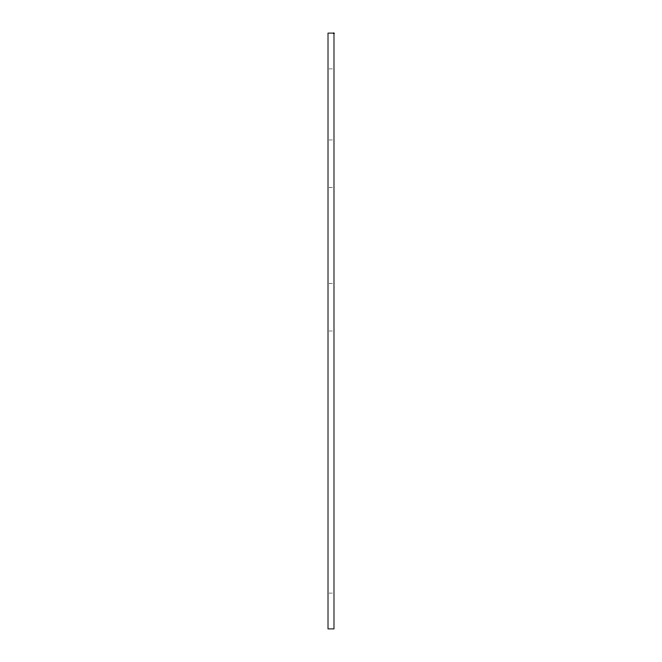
<?xml version="1.0" encoding="UTF-8"?>
<svg xmlns="http://www.w3.org/2000/svg" width="662" height="662" viewBox="0 0 662 662"><rect width="100%" height="100%" fill="white"/><g stroke="black" fill="none" stroke-linecap="round" stroke-linejoin="round"><path stroke-width="0.5" stroke-dasharray="3.31 2.48" d="M329.014 68.922L332.986 68.922M329.014 139.963L333.987 139.963M329.014 187.718L333.987 187.718M329.014 283.237L333.987 283.237M329.014 331L333.987 331M329.014 593.078L332.986 593.078"/><path stroke-width="0.99" d="M333.987 33.1L328.013 33.1L328.013 628.9L333.987 628.9L333.987 33.1"/></g></svg>
